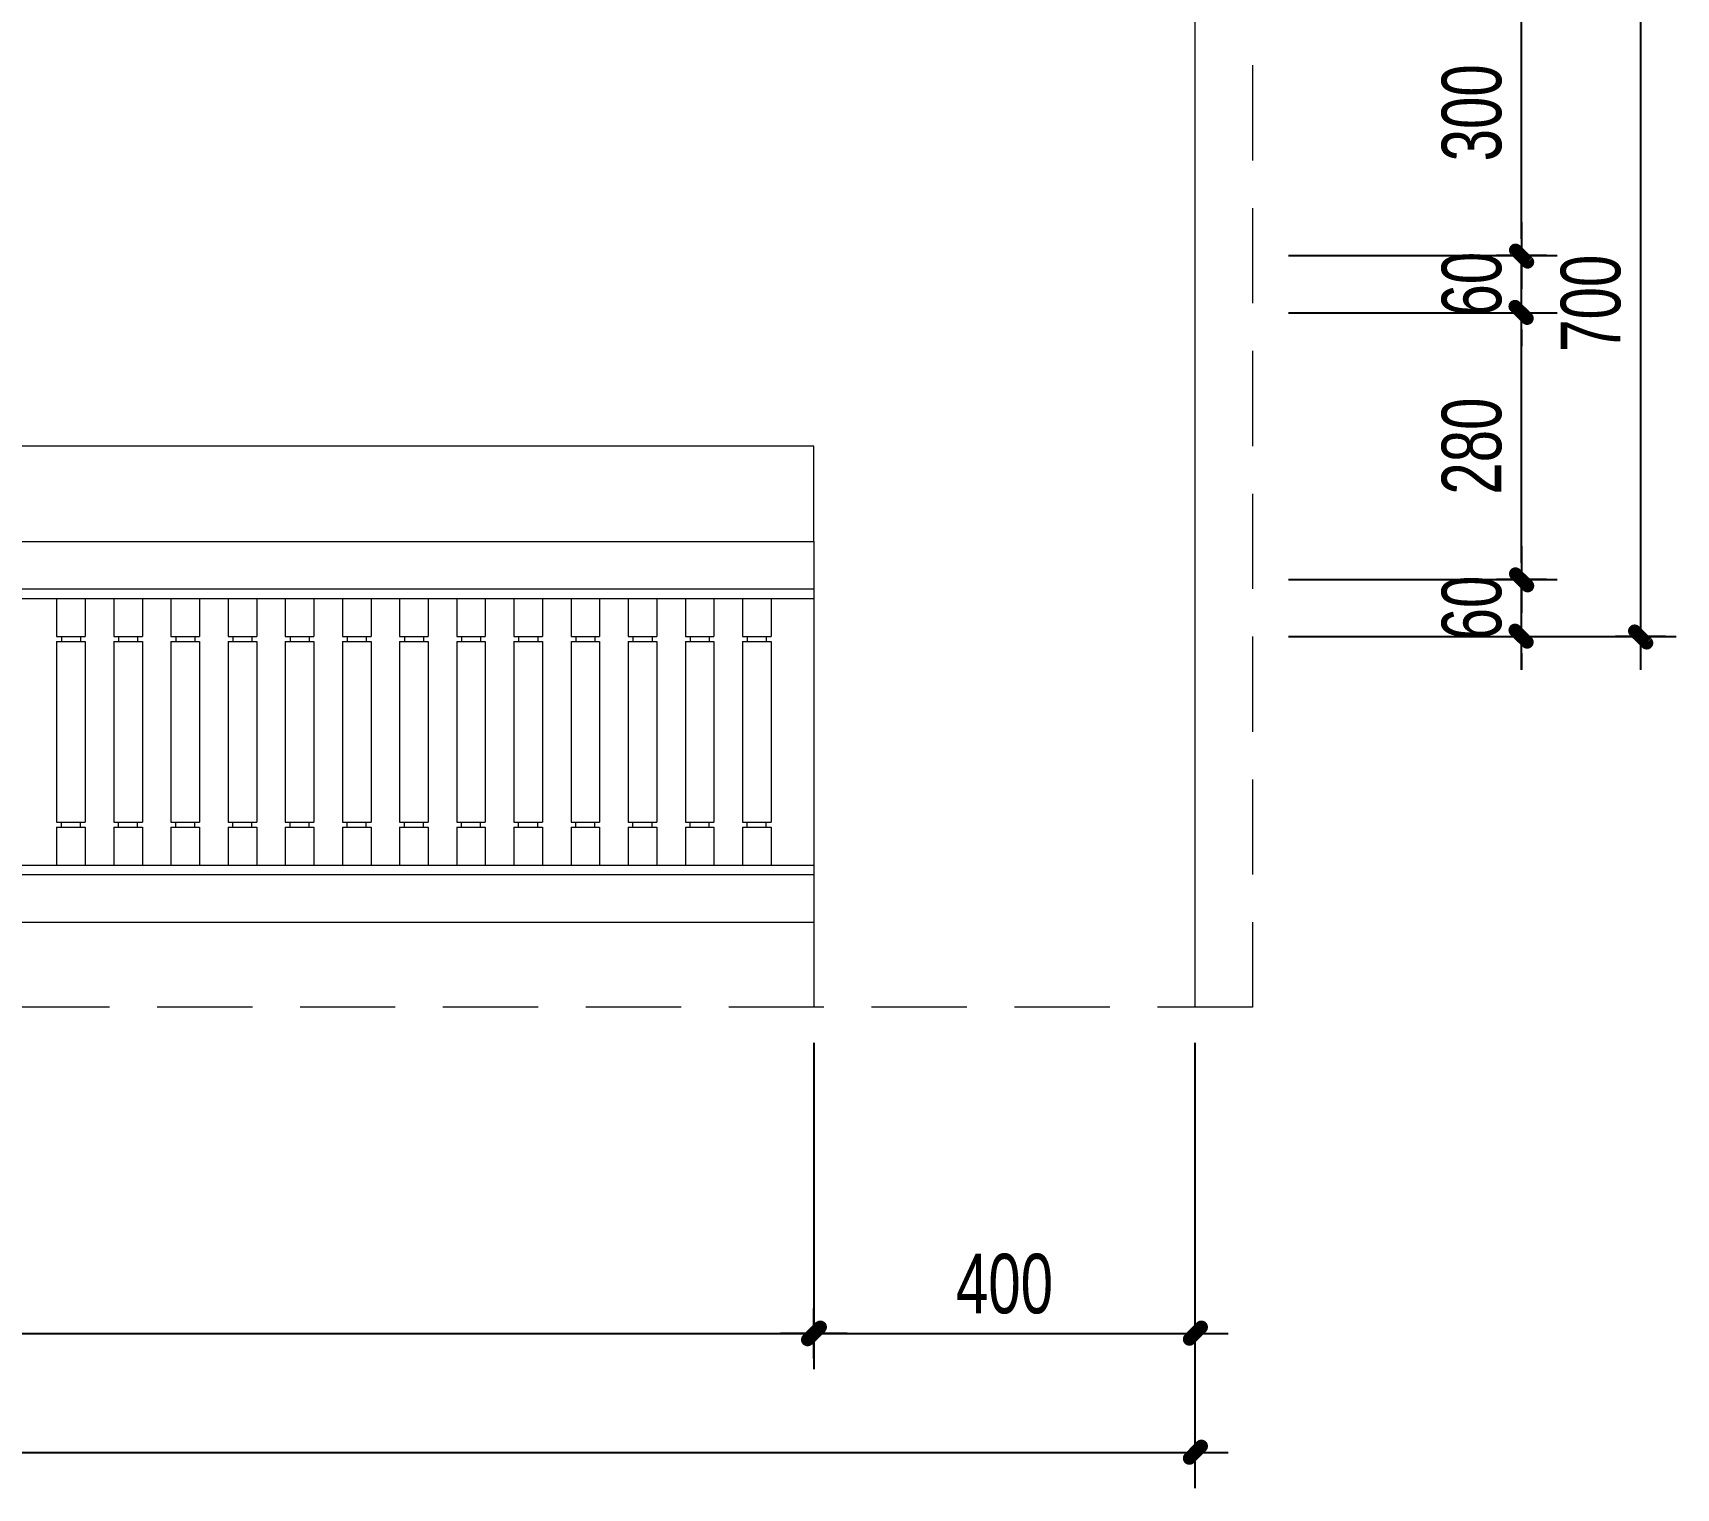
# Model space of a CAD drawing. Header units: inches. Extents: x 88947 to 296847, y 35049 to 161062.
# Drawn here: x 210792 to 212517, y 69954 to 71482 of the extents above; entities that cross this region are included whole.
import ezdxf
from ezdxf.xclip import XClip

# ---------------------------------------------------------------- set-up
doc = ezdxf.new("R2010")
doc.units = ezdxf.units.IN
doc.header["$MEASUREMENT"] = 0
doc.header["$XCLIPFRAME"] = 0
doc.header["$PDMODE"] = 1
doc.linetypes.add('DASHED', pattern=[0.75, 0.5, -0.25])
for name, color, linetype, lineweight in [('A-Dims', 145, 'Continuous', 25), ('DIM', 7, 'Continuous', 25), ('HACTH', 8, 'Continuous', 5), ('KHUNG 2', 144, 'Continuous', 18), ('THAY', 3, 'Continuous', 18)]:
    doc.layers.add(name, color=color, linetype=linetype, lineweight=lineweight)
doc.styles.add('VNI-HELVE-CONDENSE', font='VNARIAL.TTF', dxfattribs={"width": 0.7})
doc.dimstyles.new('TAS-50', dxfattribs={"dimscale": 25, "dimtxt": 2.5, "dimasz": 0.7, "dimexe": 1.5, "dimexo": 1.5, "dimgap": 0.8, "dimtad": 1, "dimdec": 0, "dimzin": 3, "dimdsep": 46, "dimtxsty": 'VNI-HELVE-CONDENSE', "dimblk": 'TICK', "dimcen": 2.5, "dimclrt": 71, "dimazin": 2, "dimtfac": 0.75, "dimtdec": 0, "dimtix": 1, "dimtmove": 2, "dimatfit": 2, "dimldrblk": 'TICK123', "dimfxl": 1.5, "dimtolj": 1, "dimtzin": 0, "dimarcsym": 0})

# ---------------------------------------------------------------- blocks, each defined once
blk = doc.blocks.new('TICK')
at = {"layer": 'A-Dims', "color": 1}
for p, q in [((0, 1.5), (0, -1.5)), ((-2, 0), (2, 0))]:
    blk.add_line(p, q, dxfattribs=at)
at = {"layer": 'A-Dims', "color": 1, "const_width": 0.788}
blk.add_lwpolyline([(-0.334, -0.349), (0.383, 0.378)], dxfattribs=at)
at = {"layer": 'A-Dims', "color": 1, "const_width": 0.394}
for points in [[(0.244, 0.517, -0.414214), (0.523, 0.517, -1)], [(0.523, 0.517, -0.414214), (0.523, 0.238, -1)], [(-0.473, -0.21, 0.414214), (-0.473, -0.488, 1)], [(-0.473, -0.488, 0.414214), (-0.195, -0.488, 1)]]:
    blk.add_lwpolyline(points, format="xyb", dxfattribs=at)
blk = doc.blocks.new('*D1355')
at = {"layer": 'Defpoints', "color": 0}
for p in [(212072.7, 70908.4), (212354.8, 70908.4), (212072.7, 70848.4)]:
    blk.add_point(p, dxfattribs=at)
at = {"layer": 'DIM', "color": 0, "lineweight": -2}
for p, q in [((212354.8, 70925.9), (212354.8, 70943.4)), ((212110.2, 70908.4), (212392.3, 70908.4)), ((212354.8, 70848.4), (212354.8, 70908.4)), ((212110.2, 70848.4), (212392.3, 70848.4)), ((212354.8, 70830.9), (212354.8, 70813.4))]:
    blk.add_line(p, q, dxfattribs=at)
at = {"layer": 'DIM', "color": 0, "lineweight": -2, "xscale": 17.5, "yscale": 17.5, "zscale": 17.5}
for p, rotation in [((212354.8, 70908.4), 270), ((212354.8, 70848.4), 90)]:
    blk.add_blockref('TICK', p, dxfattribs=dict(at, rotation=rotation))
at = {"layer": 'DIM', "color": 71, "insert": (212302.9, 70878.4), "char_height": 62.5, "attachment_point": 5, "rotation": 90, "style": 'VNI-HELVE-CONDENSE'}
blk.add_mtext('\\A1;60', dxfattribs=at)
blk = doc.blocks.new('TICK123')
at = {"layer": 'A-Dims', "color": 1}
blk.add_lwpolyline([(0.046, 0, 0, 0.84, 0), (-2.111, 0, 8.4, 8.4, 0)], format="xyseb", dxfattribs=at)
blk = doc.blocks.new('*D1356')
at = {"layer": 'Defpoints', "color": 0}
for p in [(212072.7, 71188.4), (212354.8, 71188.4), (212072.7, 70908.4)]:
    blk.add_point(p, dxfattribs=at)
at = {"layer": 'DIM', "color": 0, "lineweight": -2}
for p, q in [((212110.2, 71188.4), (212392.3, 71188.4)), ((212354.8, 70925.9), (212354.8, 71170.9)), ((212110.2, 70908.4), (212392.3, 70908.4))]:
    blk.add_line(p, q, dxfattribs=at)
at = {"layer": 'DIM', "color": 0, "lineweight": -2, "xscale": 17.5, "yscale": 17.5, "zscale": 17.5}
for p, rotation in [((212354.8, 71188.4), 90), ((212354.8, 70908.4), 270)]:
    blk.add_blockref('TICK', p, dxfattribs=dict(at, rotation=rotation))
at = {"layer": 'DIM', "color": 71, "insert": (212302.9, 71048.4), "char_height": 62.5, "attachment_point": 5, "rotation": 90, "style": 'VNI-HELVE-CONDENSE'}
blk.add_mtext('\\A1;280', dxfattribs=at)
blk = doc.blocks.new('*D1357')
at = {"layer": 'Defpoints', "color": 0}
for p in [(212072.7, 71248.4), (212354.8, 71248.4), (212072.7, 71188.4)]:
    blk.add_point(p, dxfattribs=at)
at = {"layer": 'DIM', "color": 0, "lineweight": -2}
for p, q in [((212354.8, 71265.9), (212354.8, 71283.4)), ((212110.2, 71248.4), (212392.3, 71248.4)), ((212354.8, 71188.4), (212354.8, 71248.4)), ((212110.2, 71188.4), (212392.3, 71188.4)), ((212354.8, 71170.9), (212354.8, 71153.4))]:
    blk.add_line(p, q, dxfattribs=at)
at = {"layer": 'DIM', "color": 0, "lineweight": -2, "xscale": 17.5, "yscale": 17.5, "zscale": 17.5}
for p, rotation in [((212354.8, 71248.4), 270), ((212354.8, 71188.4), 90)]:
    blk.add_blockref('TICK', p, dxfattribs=dict(at, rotation=rotation))
at = {"layer": 'DIM', "color": 71, "insert": (212302.9, 71218.4), "char_height": 62.5, "attachment_point": 5, "rotation": 90, "style": 'VNI-HELVE-CONDENSE'}
blk.add_mtext('\\A1;60', dxfattribs=at)
blk = doc.blocks.new('*D1358')
at = {"layer": 'Defpoints', "color": 0}
for p in [(212072.7, 71548.4), (212354.8, 71548.4), (212072.7, 71248.4)]:
    blk.add_point(p, dxfattribs=at)
at = {"layer": 'DIM', "color": 0, "lineweight": -2}
for p, q in [((212110.2, 71548.4), (212392.3, 71548.4)), ((212354.8, 71265.9), (212354.8, 71530.9)), ((212110.2, 71248.4), (212392.3, 71248.4))]:
    blk.add_line(p, q, dxfattribs=at)
at = {"layer": 'DIM', "color": 0, "lineweight": -2, "xscale": 17.5, "yscale": 17.5, "zscale": 17.5}
for p, rotation in [((212354.8, 71548.4), 90), ((212354.8, 71248.4), 270)]:
    blk.add_blockref('TICK', p, dxfattribs=dict(at, rotation=rotation))
at = {"layer": 'DIM', "color": 71, "insert": (212302.9, 71398.4), "char_height": 62.5, "attachment_point": 5, "rotation": 90, "style": 'VNI-HELVE-CONDENSE'}
blk.add_mtext('\\A1;300', dxfattribs=at)
blk = doc.blocks.new('*D1367')
at = {"layer": 'Defpoints', "color": 0}
for p in [(212072.7, 71548.4), (212072.7, 70848.4), (212479.8, 70848.4)]:
    blk.add_point(p, dxfattribs=at)
at = {"layer": 'DIM', "color": 0, "lineweight": -2}
for p, q in [((212110.2, 71548.4), (212517.3, 71548.4)), ((212479.8, 71530.9), (212479.8, 70865.9)), ((212110.2, 70848.4), (212517.3, 70848.4))]:
    blk.add_line(p, q, dxfattribs=at)
at = {"layer": 'DIM', "color": 0, "lineweight": -2, "xscale": 17.5, "yscale": 17.5, "zscale": 17.5}
for p, rotation in [((212479.8, 71548.4), 90), ((212479.8, 70848.4), 270)]:
    blk.add_blockref('TICK', p, dxfattribs=dict(at, rotation=rotation))
at = {"layer": 'DIM', "color": 71, "insert": (212427.9, 71198.4), "char_height": 62.5, "attachment_point": 5, "rotation": 90, "style": 'VNI-HELVE-CONDENSE'}
blk.add_mtext('\\A1;700', dxfattribs=at)
blk = doc.blocks.new('*D1429')
at = {"layer": 'Defpoints', "color": 0}
for p in [(209212.2, 70459.3), (211612.2, 70459.3), (211612.2, 70116.7)]:
    blk.add_point(p, dxfattribs=at)
at = {"layer": 'DIM', "color": 0, "lineweight": -2}
for p, q in [((209212.2, 70421.8), (209212.2, 70079.2)), ((211612.2, 70421.8), (211612.2, 70079.2)), ((209229.7, 70116.7), (211594.7, 70116.7))]:
    blk.add_line(p, q, dxfattribs=at)
at = {"layer": 'DIM', "color": 0, "lineweight": -2, "xscale": 17.5, "yscale": 17.5, "zscale": 17.5, "rotation": 180}
blk.add_blockref('TICK', (209212.2, 70116.7), dxfattribs=at)
at = {"layer": 'DIM', "color": 0, "lineweight": -2, "xscale": 17.5, "yscale": 17.5, "zscale": 17.5}
blk.add_blockref('TICK', (211612.2, 70116.7), dxfattribs=at)
at = {"layer": 'DIM', "color": 71, "insert": (210412.2, 70168.6), "char_height": 62.5, "attachment_point": 5, "style": 'VNI-HELVE-CONDENSE'}
blk.add_mtext('\\A1;2400', dxfattribs=at)
blk = doc.blocks.new('*D1430')
at = {"layer": 'Defpoints', "color": 0}
for p in [(211612.2, 70459.3), (212012.2, 70459.3), (212012.2, 70116.7)]:
    blk.add_point(p, dxfattribs=at)
at = {"layer": 'DIM', "color": 0, "lineweight": -2}
for p, q in [((211612.2, 70421.8), (211612.2, 70079.2)), ((212012.2, 70421.8), (212012.2, 70079.2)), ((211629.7, 70116.7), (211994.7, 70116.7))]:
    blk.add_line(p, q, dxfattribs=at)
at = {"layer": 'DIM', "color": 0, "lineweight": -2, "xscale": 17.5, "yscale": 17.5, "zscale": 17.5, "rotation": 180}
blk.add_blockref('TICK', (211612.2, 70116.7), dxfattribs=at)
at = {"layer": 'DIM', "color": 0, "lineweight": -2, "xscale": 17.5, "yscale": 17.5, "zscale": 17.5}
blk.add_blockref('TICK', (212012.2, 70116.7), dxfattribs=at)
at = {"layer": 'DIM', "color": 71, "insert": (211812.2, 70168.6), "char_height": 62.5, "attachment_point": 5, "style": 'VNI-HELVE-CONDENSE'}
blk.add_mtext('\\A1;400', dxfattribs=at)
blk = doc.blocks.new('*D1431')
at = {"layer": 'Defpoints', "color": 0}
for p in [(208812.2, 70459.3), (212012.2, 70459.3), (212012.2, 69991.7)]:
    blk.add_point(p, dxfattribs=at)
at = {"layer": 'DIM', "color": 0, "lineweight": -2}
for p, q in [((208812.2, 70421.8), (208812.2, 69954.2)), ((212012.2, 70421.8), (212012.2, 69954.2)), ((208829.7, 69991.7), (211994.7, 69991.7))]:
    blk.add_line(p, q, dxfattribs=at)
at = {"layer": 'DIM', "color": 0, "lineweight": -2, "xscale": 17.5, "yscale": 17.5, "zscale": 17.5, "rotation": 180}
blk.add_blockref('TICK', (208812.2, 69991.7), dxfattribs=at)
at = {"layer": 'DIM', "color": 0, "lineweight": -2, "xscale": 17.5, "yscale": 17.5, "zscale": 17.5}
blk.add_blockref('TICK', (212012.2, 69991.7), dxfattribs=at)
at = {"layer": 'DIM', "color": 71, "insert": (210412.2, 70043.6), "char_height": 62.5, "attachment_point": 5, "style": 'VNI-HELVE-CONDENSE'}
blk.add_mtext('\\A1;3200', dxfattribs=at)
blk = doc.blocks.new('A$C75062237')
at = {"layer": 'THAY'}
for p, q in [((0, 0), (4800, 0)), ((4800, 0), (4800, -120)), ((0, -100), (4800, -100)), ((0, -120), (4800, -120)), ((3210, -120), (3210, -200)), ((3270, -120), (3270, -200)), ((3330, -120), (3330, -200)), ((3390, -120), (3390, -200)), ((3450, -120), (3450, -200)), ((3510, -120), (3510, -200)), ((3570, -120), (3570, -200)), ((3630, -120), (3630, -200)), ((3690, -120), (3690, -200)), ((3750, -120), (3750, -200)), ((3810, -120), (3810, -200)), ((3870, -120), (3870, -200)), ((3930, -120), (3930, -200)), ((3990, -120), (3990, -200)), ((4050, -120), (4050, -200)), ((4110, -120), (4110, -200)), ((4170, -120), (4170, -200)), ((4230, -120), (4230, -200)), ((4290, -120), (4290, -200)), ((4350, -120), (4350, -200)), ((4410, -120), (4410, -200)), ((4470, -120), (4470, -200)), ((4530, -120), (4530, -200)), ((4590, -120), (4590, -200)), ((4650, -120), (4650, -200)), ((4710, -120), (4710, -200)), ((3210, -200), (3270, -200)), ((3220, -200), (3220, -210)), ((3260, -200), (3260, -210)), ((3330, -200), (3390, -200)), ((3340, -200), (3340, -210)), ((3380, -200), (3380, -210)), ((3450, -200), (3510, -200)), ((3460, -200), (3460, -210)), ((3500, -200), (3500, -210)), ((3570, -200), (3630, -200)), ((3580, -200), (3580, -210)), ((3620, -200), (3620, -210)), ((3690, -200), (3750, -200)), ((3700, -200), (3700, -210)), ((3740, -200), (3740, -210)), ((3810, -200), (3870, -200)), ((3820, -200), (3820, -210)), ((3860, -200), (3860, -210)), ((3930, -200), (3990, -200)), ((3940, -200), (3940, -210)), ((3980, -200), (3980, -210)), ((4050, -200), (4110, -200)), ((4060, -200), (4060, -210)), ((4100, -200), (4100, -210)), ((4170, -200), (4230, -200)), ((4180, -200), (4180, -210)), ((4220, -200), (4220, -210)), ((4290, -200), (4350, -200)), ((4300, -200), (4300, -210)), ((4340, -200), (4340, -210)), ((4410, -200), (4470, -200)), ((4420, -200), (4420, -210)), ((4460, -200), (4460, -210)), ((4530, -200), (4590, -200)), ((4540, -200), (4540, -210)), ((4580, -200), (4580, -210)), ((4650, -200), (4710, -200)), ((4660, -200), (4660, -210)), ((4700, -200), (4700, -210)), ((3210, -210), (3270, -210)), ((3210, -210), (3210, -590)), ((3270, -210), (3270, -590)), ((3330, -210), (3390, -210)), ((3330, -210), (3330, -590)), ((3390, -210), (3390, -590)), ((3450, -210), (3510, -210)), ((3450, -210), (3450, -590)), ((3510, -210), (3510, -590)), ((3570, -210), (3630, -210)), ((3570, -210), (3570, -590)), ((3630, -210), (3630, -590)), ((3690, -210), (3750, -210)), ((3690, -210), (3690, -590)), ((3750, -210), (3750, -590)), ((3810, -210), (3870, -210)), ((3810, -210), (3810, -590)), ((3870, -210), (3870, -590)), ((3930, -210), (3990, -210)), ((3930, -210), (3930, -590)), ((3990, -210), (3990, -590)), ((4050, -210), (4110, -210)), ((4050, -210), (4050, -590)), ((4110, -210), (4110, -590)), ((4170, -210), (4230, -210)), ((4170, -210), (4170, -590)), ((4230, -210), (4230, -590)), ((4290, -210), (4350, -210)), ((4290, -210), (4290, -590)), ((4350, -210), (4350, -590)), ((4410, -210), (4470, -210)), ((4410, -210), (4410, -590)), ((4470, -210), (4470, -590)), ((4530, -210), (4590, -210)), ((4530, -210), (4530, -590)), ((4590, -210), (4590, -590)), ((4650, -210), (4710, -210)), ((4650, -210), (4650, -590)), ((4710, -210), (4710, -590)), ((3210, -590), (3270, -590)), ((3210, -600), (3270, -600)), ((3210, -600), (3210, -680)), ((3220, -600), (3220, -590)), ((3260, -600), (3260, -590)), ((3270, -600), (3270, -680)), ((3330, -590), (3390, -590)), ((3330, -600), (3390, -600)), ((3330, -600), (3330, -680)), ((3340, -600), (3340, -590)), ((3380, -600), (3380, -590)), ((3390, -600), (3390, -680)), ((3450, -590), (3510, -590)), ((3450, -600), (3510, -600)), ((3450, -600), (3450, -680)), ((3460, -600), (3460, -590)), ((3500, -600), (3500, -590)), ((3510, -600), (3510, -680)), ((3570, -590), (3630, -590)), ((3570, -600), (3630, -600)), ((3570, -600), (3570, -680)), ((3580, -600), (3580, -590)), ((3620, -600), (3620, -590)), ((3630, -600), (3630, -680)), ((3690, -590), (3750, -590)), ((3690, -600), (3750, -600)), ((3690, -600), (3690, -680)), ((3700, -600), (3700, -590)), ((3740, -600), (3740, -590)), ((3750, -600), (3750, -680)), ((3810, -590), (3870, -590)), ((3810, -600), (3870, -600)), ((3810, -600), (3810, -680)), ((3820, -600), (3820, -590)), ((3860, -600), (3860, -590)), ((3870, -600), (3870, -680)), ((3930, -590), (3990, -590)), ((3930, -600), (3990, -600)), ((3930, -600), (3930, -680)), ((3940, -600), (3940, -590)), ((3980, -600), (3980, -590)), ((3990, -600), (3990, -680)), ((4050, -590), (4110, -590)), ((4050, -600), (4110, -600)), ((4050, -600), (4050, -680)), ((4060, -600), (4060, -590)), ((4100, -600), (4100, -590)), ((4110, -600), (4110, -680)), ((4170, -590), (4230, -590)), ((4170, -600), (4230, -600)), ((4170, -600), (4170, -680)), ((4180, -600), (4180, -590)), ((4220, -600), (4220, -590)), ((4230, -600), (4230, -680)), ((4290, -590), (4350, -590)), ((4290, -600), (4350, -600)), ((4290, -600), (4290, -680)), ((4300, -600), (4300, -590)), ((4340, -600), (4340, -590)), ((4350, -600), (4350, -680)), ((4410, -590), (4470, -590)), ((4410, -600), (4470, -600)), ((4410, -600), (4410, -680)), ((4420, -600), (4420, -590)), ((4460, -600), (4460, -590)), ((4470, -600), (4470, -680)), ((4530, -590), (4590, -590)), ((4530, -600), (4590, -600)), ((4530, -600), (4530, -680)), ((4540, -600), (4540, -590)), ((4580, -600), (4580, -590)), ((4590, -600), (4590, -680)), ((4650, -590), (4710, -590)), ((4650, -600), (4710, -600)), ((4650, -600), (4650, -680)), ((4660, -600), (4660, -590)), ((4700, -600), (4700, -590)), ((4710, -600), (4710, -680)), ((0, -680), (4800, -680)), ((4800, -680), (4800, -800)), ((0, -700), (4800, -700)), ((0, -800), (4800, -800))]:
    blk.add_line(p, q, dxfattribs=at)
blk = doc.blocks.new('A$C0A225BE5')
at = {"layer": 'THAY'}
blk.add_lwpolyline([(3200, 0), (3200, -3400)], dxfattribs=at)
blk.add_lwpolyline([(400, -700), (2800, -700), (2800, -600), (400, -600)], close=True, dxfattribs=at)
at = {"layer": 'DIM', "xscale": 0.5, "yscale": 0.5, "zscale": 0.5}
blk.add_blockref('A$C75062237', (400, -700), dxfattribs=at)
blk = doc.blocks.new('A$C5FCB7258')
at = {"layer": 'THAY'}
blk.add_lwpolyline([(-2800, -700), (-400, -700), (-400, -600), (-2800, -600)], close=True, dxfattribs=at)
blk.add_lwpolyline([(-2800, -3400), (-2800, -700), (-400, -700), (-400, -3400)], dxfattribs=at)

msp = doc.modelspace()

# ---------------------------------------------------------------- linework, layer by layer
at = {"layer": 'KHUNG 2', "linetype": 'DASHED', "ltscale": 200}
msp.add_lwpolyline([(208731.3, 72648.4), (212072.7, 72648.4), (212072.7, 70459.3), (208731.3, 70459.3)], close=True, dxfattribs=at)
at = {"layer": 'THAY'}
msp.add_lwpolyline([(208812.2, 70459.3), (208812.2, 71648.4), (212012.2, 71648.4), (212012.2, 70459.3)], dxfattribs=at)

# ---------------------------------------------------------------- block references
at = {"layer": 'HACTH'}
ref = msp.add_blockref('A$C0A225BE5', (208812.2, 71648.4), dxfattribs=at)
XClip(ref).set_block_clipping_path([(-80.899364697, -1189.1169008851), (3260.4559709823, 1000)])
ref = msp.add_blockref('A$C5FCB7258', (212012.2, 71648.4), dxfattribs=at)
XClip(ref).set_block_clipping_path([(-3280.8993310808, -1189.1169008851), (60.4560045985, 1000)])

# ---------------------------------------------------------------- dimensions: what is measured, and where the dimension line sits
at = {"layer": 'DIM'}
for base, p1, p2, picture, middle in [((212354.8, 71548.4), (212072.7, 71248.4), (212072.7, 71548.4), '*D1358', (212302.9, 71398.4)), ((212479.8, 70848.4), (212072.7, 71548.4), (212072.7, 70848.4), '*D1367', (212427.9, 71198.4)), ((212354.8, 71248.4), (212072.7, 71188.4), (212072.7, 71248.4), '*D1357', (212302.9, 71218.4)), ((212354.8, 71188.4), (212072.7, 70908.4), (212072.7, 71188.4), '*D1356', (212302.9, 71048.4)), ((212354.8, 70908.4), (212072.7, 70848.4), (212072.7, 70908.4), '*D1355', (212302.9, 70878.4))]:
    dim = msp.add_linear_dim(base=base, p1=p1, p2=p2, angle=90, dimstyle='TAS-50', dxfattribs=at)
    dim.commit()
    dim.dimension.update_dxf_attribs({"geometry": picture, "text_midpoint": middle})
for base, p1, p2, picture, middle in [((212012.2, 69991.7), (208812.2, 70459.3), (212012.2, 70459.3), '*D1431', (210412.2, 70043.6)), ((211612.2, 70116.7), (209212.2, 70459.3), (211612.2, 70459.3), '*D1429', (210412.2, 70168.6)), ((212012.2, 70116.7), (211612.2, 70459.3), (212012.2, 70459.3), '*D1430', (211812.2, 70168.6))]:
    dim = msp.add_linear_dim(base=base, p1=p1, p2=p2, dimstyle='TAS-50', dxfattribs=at)
    dim.commit()
    dim.dimension.update_dxf_attribs({"geometry": picture, "text_midpoint": middle})

doc.saveas('drawing.dxf')
